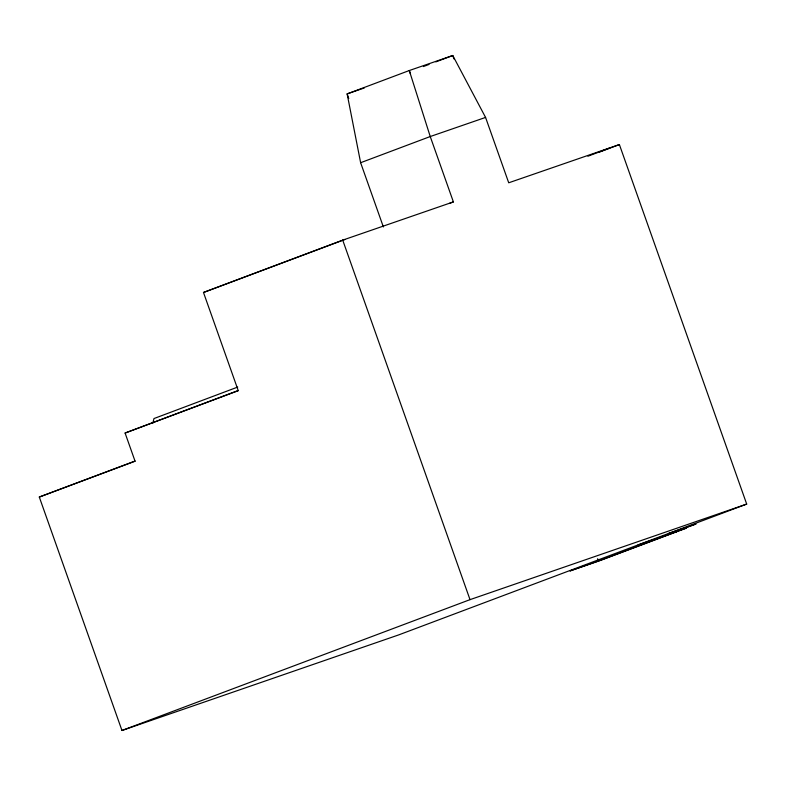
<?xml version="1.0" encoding="UTF-8"?>
<svg xmlns="http://www.w3.org/2000/svg" width="786" height="786" viewBox="0 0 786 786"><rect width="100%" height="100%" fill="white"/><g stroke="black" fill="none" stroke-linecap="round" stroke-linejoin="round"><path stroke-width="1.18" d="M152.789 423.281L153.977 418.545L237.736 387.056M423.389 66.555L429.038 64.432M435.817 61.888L452.765 55.511L485.571 117.428L508.719 182.794L619.388 144.565L746.7 504.081L398.649 634.921L121.968 730.489L39.3 497.037L135.015 461.058L125.092 433.047L238.207 390.524L203.486 292.471L342.716 240.133L453.384 201.904L430.237 136.538L409.29 70.534L452.765 55.511L453.984 58.95M383.362 226.928L360.627 162.712L430.237 136.538L485.571 117.428M344.907 239.484L203.486 292.471M449.651 203.309L453.384 201.904M587.918 156.218L609.73 148.014M598.961 152.248L619.388 144.565M238.423 390.622L125.092 433.047M135.241 461.146L39.3 497.037M121.968 730.489L470.018 599.649L746.7 504.081M668.611 534.254L686.394 528.113L600.632 560.359L569.997 570.941L598.431 561.008L676.736 531.562L637.937 544.963M664.877 535.659L696.052 523.967L668.385 533.517M364.301 87.963L347.137 93.898L360.627 162.712M597.625 558.718L598.431 561.008M410.508 73.972L409.29 70.534L347.137 93.898L348.758 98.486M342.716 240.133L470.018 599.649"/></g></svg>
